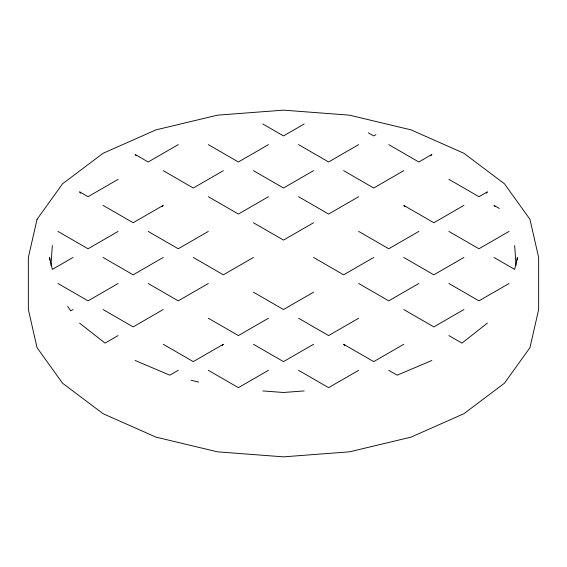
<?xml version="1.0" encoding="UTF-8"?>
<svg xmlns="http://www.w3.org/2000/svg" width="567" height="567" viewBox="0 0 567 567"><rect width="100%" height="100%" fill="white"/><g stroke="black" fill="none" stroke-linecap="round" stroke-linejoin="round"><path stroke-width="0.85" d="M517.274 260.055L517.388 257.461L514.666 269.396L493.985 257.461M50.945 265.37L52.334 245.518M486.507 193.248L487.4 191.823L478.952 196.699L448.887 179.335M430.778 155.79L431.87 154.437L418.815 161.978L388.742 144.613M162.063 206.714L163.218 205.374L133.153 222.739L103.081 205.374M222.207 345.601L223.363 344.261L193.29 361.626L163.218 344.261M487.4 323.098L461.942 343.12L448.887 335.579M118.113 179.335L88.048 196.699L79.6 191.823L80.493 193.248M178.258 144.613L148.185 161.978L135.13 154.437L136.222 155.79M73.015 257.461L52.334 269.396L49.612 257.461L49.726 260.055M118.113 231.421L88.048 248.778L57.976 231.421M223.363 170.653L193.29 188.017L163.218 170.653M268.467 144.613L238.395 161.978L208.323 144.613M304.174 123.996L283.5 135.931L262.826 123.996M73.015 309.539L70.79 310.822L67.657 306.449M118.113 283.5L88.048 300.857L57.976 283.5M163.218 257.461L133.153 274.818L103.081 257.461M208.323 231.421L178.258 248.778L148.185 231.421M268.467 196.699L238.395 214.057L208.323 196.699M313.572 170.653L283.5 188.017L253.428 170.653M358.677 144.613L328.605 161.978L298.533 144.613M375.928 134.655L373.71 135.931L368.352 132.841M118.113 335.579L105.058 343.12L79.6 323.098M163.218 309.539L133.153 326.904L103.081 309.539M208.323 283.5L178.258 300.857L148.185 283.5M253.428 257.461L223.363 274.818L193.29 257.461M313.572 222.739L283.5 240.096L253.428 222.739M358.677 196.699L328.605 214.057L298.533 196.699M403.782 170.653L373.71 188.017L343.637 170.653M178.258 370.301L169.809 375.177L135.13 360.477M268.467 318.222L238.395 335.579L208.323 318.222M313.572 292.182L283.5 309.539L253.428 292.182M373.71 257.461L343.637 274.818L313.572 257.461M418.815 231.421L388.742 248.778L358.677 231.421M463.919 205.374L433.847 222.739L403.782 205.374L404.937 206.714M268.467 370.301L238.395 387.665L208.323 370.301M313.572 344.261L283.5 361.626L253.428 344.261M358.677 318.222L328.605 335.579L298.533 318.222M418.815 283.5L388.742 300.857L358.677 283.5M463.919 257.461L433.847 274.818L403.782 257.461M509.024 231.421L478.952 248.778L448.887 231.421M358.677 370.301L328.605 387.665L298.533 370.301M403.782 344.261L373.71 361.626L343.637 344.261L344.793 345.601M463.919 309.539L433.847 326.904L403.782 309.539M509.024 283.5L478.952 300.857L448.887 283.5M431.87 360.477L397.191 375.177L388.742 370.301M304.174 390.918L283.5 392.492L262.826 390.918M191.072 380.266L198.648 382.073M499.343 208.472L493.985 205.374L495.034 206.586M514.666 245.518L516.055 265.37M37.046 219.33L28.35 257.461L28.35 309.539L37.046 347.67L62.533 383.193L103.081 413.704L155.925 437.114L217.466 451.828L283.5 456.853L349.534 451.828L411.075 437.114L463.919 413.704L504.467 383.193L529.954 347.67L538.65 309.539L538.65 257.461L529.954 219.33L504.467 183.807L463.919 153.296L411.075 129.886L349.534 115.172L283.5 110.147L217.466 115.172L155.925 129.886L103.081 153.296L62.533 183.807L37.046 219.33"/></g></svg>
